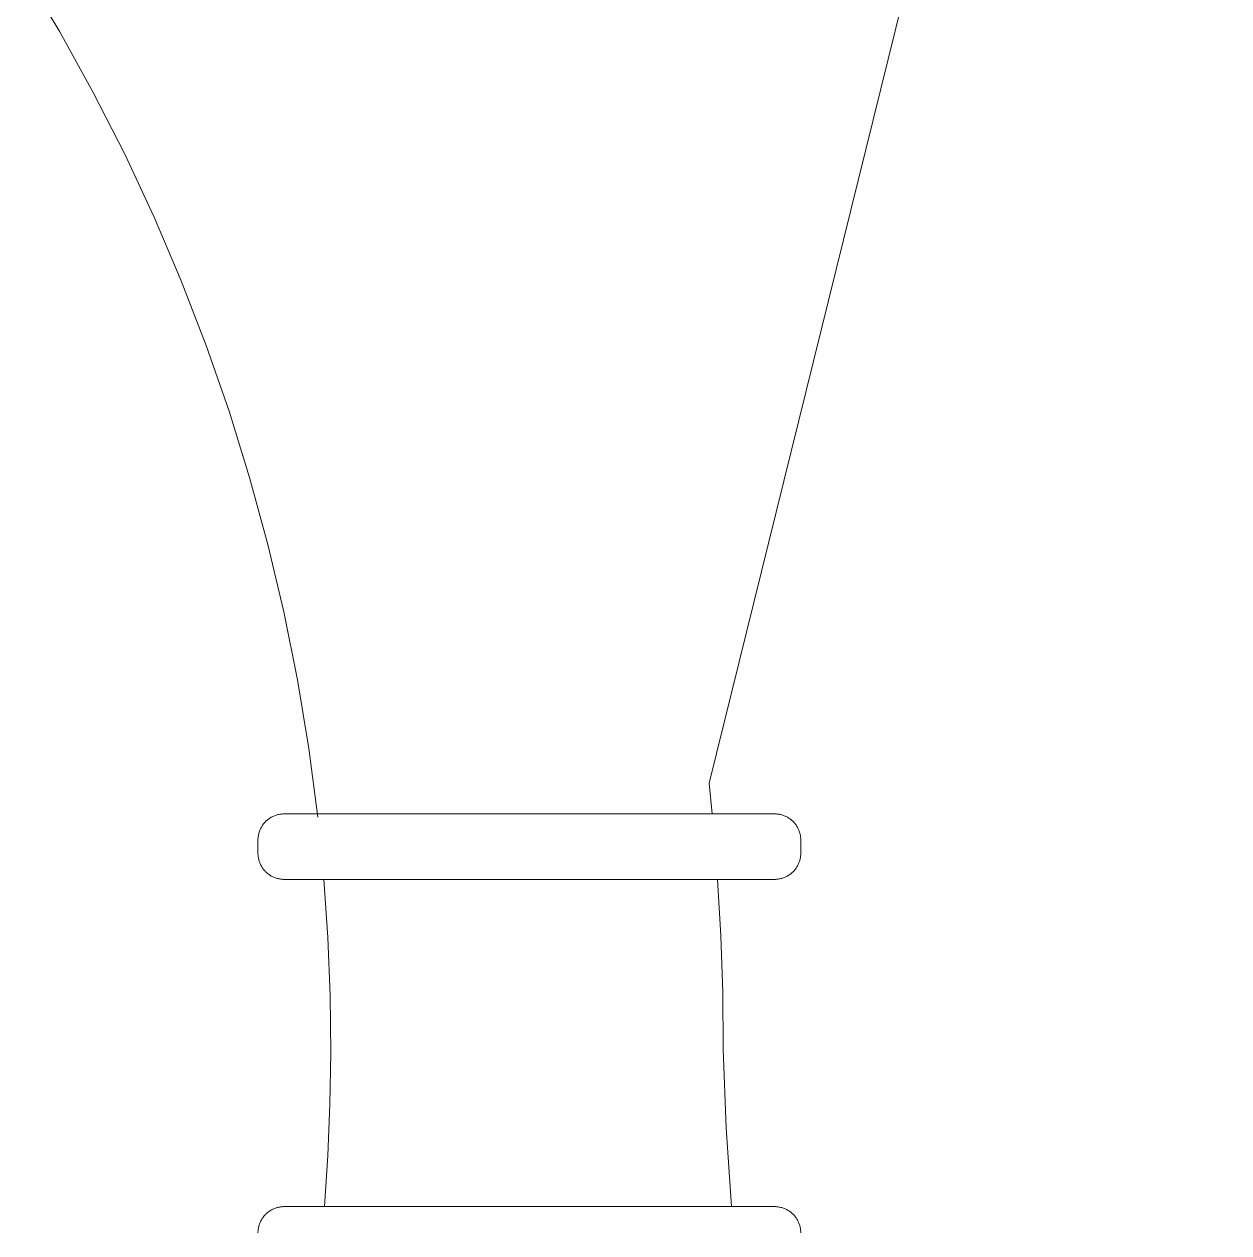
# Model space of a CAD drawing. Header units: inches. Extents: x -4 to 147, y -1 to 99.
# Drawn here: x 131.156 to 134.78, y 83.364 to 86.999 of the extents above; entities that cross this region are included whole.
import ezdxf

# ---------------------------------------------------------------- set-up
doc = ezdxf.new("R2010")
doc.units = ezdxf.units.IN
doc.layers.add('ZANO_R', color=7, linetype='Continuous', lineweight=0)

msp = doc.modelspace()

# ---------------------------------------------------------------- linework, layer by layer
at = {"layer": 'ZANO_R'}
for p, q in [((134.78043, 91.03645), (133.21664, 84.71598)), ((131.26341, 86.97644), (131.15629, 87.1555)), ((131.36437, 86.79383), (131.26341, 86.97644)), ((131.45904, 86.60788), (131.36437, 86.79383)), ((131.54731, 86.41881), (131.45904, 86.60788)), ((131.62909, 86.22685), (131.54731, 86.41881)), ((131.70427, 86.0322), (131.62909, 86.22685)), ((131.77277, 85.83511), (131.70427, 86.0322)), ((131.83451, 85.6358), (131.77277, 85.83511)), ((131.88942, 85.43449), (131.83451, 85.6358)), ((131.93744, 85.23144), (131.88942, 85.43449)), ((131.9785, 85.02686), (131.93744, 85.23144)), ((132.01257, 84.821), (131.9785, 85.02686)), ((132.03959, 84.6141), (132.01257, 84.821)), ((133.22608, 84.62394), (133.21664, 84.71599)), ((133.22608, 84.62394), (133.21664, 84.71598)), ((131.91462, 84.62025), (131.91719, 84.62102)), ((131.91719, 84.62102), (131.91979, 84.6217)), ((131.91979, 84.6217), (131.92242, 84.62229)), ((131.92242, 84.62229), (131.92506, 84.62279)), ((131.92506, 84.62279), (131.92771, 84.62321)), ((131.92771, 84.62321), (131.93038, 84.62353)), ((131.93038, 84.62353), (131.93306, 84.62376)), ((131.93306, 84.62376), (131.93575, 84.62389)), ((131.93575, 84.62389), (131.93844, 84.62394)), ((133.41398, 84.62394), (131.93844, 84.62394)), ((133.41667, 84.62389), (133.41398, 84.62394)), ((133.41936, 84.62376), (133.41667, 84.62389)), ((133.42204, 84.62353), (133.41936, 84.62376)), ((133.42471, 84.62321), (133.42204, 84.62353)), ((133.42736, 84.6228), (133.42471, 84.62321)), ((133.43001, 84.62229), (133.42736, 84.6228)), ((133.43263, 84.6217), (133.43001, 84.62229)), ((133.43523, 84.62102), (133.43263, 84.6217)), ((133.4378, 84.62025), (133.43523, 84.62102)), ((131.8698, 84.58379), (131.87116, 84.58611)), ((131.87116, 84.58611), (131.8726, 84.58838)), ((131.8726, 84.58838), (131.87411, 84.59061)), ((131.87411, 84.59061), (131.8757, 84.59278)), ((131.8757, 84.59278), (131.87736, 84.59489)), ((131.87736, 84.59489), (131.87909, 84.59695)), ((131.87909, 84.59695), (131.88089, 84.59894)), ((131.88089, 84.59894), (131.88276, 84.60088)), ((131.88276, 84.60088), (131.88469, 84.60275)), ((131.88469, 84.60275), (131.88669, 84.60455)), ((131.88669, 84.60455), (131.88874, 84.60628)), ((131.88874, 84.60628), (131.89086, 84.60794)), ((131.89086, 84.60794), (131.89303, 84.60953)), ((131.89303, 84.60953), (131.89525, 84.61104)), ((131.89525, 84.61104), (131.89752, 84.61248)), ((131.89752, 84.61248), (131.89985, 84.61383)), ((131.89985, 84.61383), (131.90221, 84.61511)), ((131.90221, 84.61511), (131.90462, 84.61631)), ((131.90462, 84.61631), (131.90707, 84.61742)), ((131.90707, 84.61742), (131.90955, 84.61845)), ((131.90955, 84.61845), (131.91207, 84.61939)), ((131.91207, 84.61939), (131.91462, 84.62025)), ((133.44035, 84.61939), (133.4378, 84.62025)), ((133.44287, 84.61845), (133.44035, 84.61939)), ((133.44536, 84.61742), (133.44287, 84.61845)), ((133.4478, 84.61631), (133.44536, 84.61742)), ((133.45021, 84.61511), (133.4478, 84.61631)), ((133.45258, 84.61383), (133.45021, 84.61511)), ((133.4549, 84.61248), (133.45258, 84.61383)), ((133.45717, 84.61104), (133.4549, 84.61248)), ((133.45939, 84.60953), (133.45717, 84.61104)), ((133.46156, 84.60794), (133.45939, 84.60953)), ((133.46368, 84.60628), (133.46156, 84.60794)), ((133.46573, 84.60455), (133.46368, 84.60628)), ((133.46773, 84.60275), (133.46573, 84.60455)), ((133.46966, 84.60088), (133.46773, 84.60275)), ((133.47153, 84.59894), (133.46966, 84.60088)), ((133.47333, 84.59695), (133.47153, 84.59894)), ((133.47506, 84.59489), (133.47333, 84.59695)), ((133.47673, 84.59278), (133.47506, 84.59489)), ((133.47831, 84.59061), (133.47673, 84.59278)), ((133.47983, 84.58839), (133.47831, 84.59061)), ((133.48126, 84.58611), (133.47983, 84.58839)), ((133.48262, 84.58379), (133.48126, 84.58611)), ((131.8597, 84.5452), (131.85974, 84.54789)), ((131.85974, 84.54789), (131.85988, 84.55057)), ((131.85988, 84.55057), (131.86011, 84.55325)), ((131.86011, 84.55325), (131.86043, 84.55592)), ((131.86043, 84.55592), (131.86084, 84.55858)), ((131.86084, 84.55858), (131.86134, 84.56122)), ((131.86134, 84.56122), (131.86194, 84.56384)), ((131.86194, 84.56384), (131.86262, 84.56644)), ((131.86262, 84.56644), (131.86339, 84.56902)), ((131.86339, 84.56902), (131.86424, 84.57157)), ((131.86424, 84.57157), (131.86519, 84.57409)), ((131.86519, 84.57409), (131.86622, 84.57657)), ((131.86622, 84.57657), (131.86733, 84.57902)), ((131.86733, 84.57902), (131.86852, 84.58143)), ((131.86852, 84.58143), (131.8698, 84.58379)), ((133.4839, 84.58143), (133.48262, 84.58379)), ((133.48509, 84.57902), (133.4839, 84.58143)), ((133.48621, 84.57657), (133.48509, 84.57902)), ((133.48724, 84.57409), (133.48621, 84.57657)), ((133.48818, 84.57157), (133.48724, 84.57409)), ((133.48904, 84.56902), (133.48818, 84.57157)), ((133.48981, 84.56644), (133.48904, 84.56902)), ((133.49049, 84.56384), (133.48981, 84.56644)), ((133.49108, 84.56122), (133.49049, 84.56384)), ((133.49158, 84.55858), (133.49108, 84.56122)), ((133.49199, 84.55592), (133.49158, 84.55858)), ((133.49231, 84.55325), (133.49199, 84.55592)), ((133.49254, 84.55057), (133.49231, 84.55325)), ((133.49268, 84.54789), (133.49254, 84.55057)), ((133.49273, 84.5452), (133.49268, 84.54789)), ((131.8597, 84.50583), (131.8597, 84.5452)), ((133.49272, 84.50583), (133.49272, 84.5452)), ((131.8597, 84.50583), (131.85974, 84.50314)), ((131.85974, 84.50314), (131.85988, 84.50046)), ((131.85988, 84.50046), (131.86011, 84.49778)), ((131.86011, 84.49778), (131.86043, 84.49511)), ((131.86043, 84.49511), (131.86084, 84.49245)), ((131.86084, 84.49245), (131.86134, 84.48981)), ((131.86134, 84.48981), (131.86194, 84.48719)), ((131.86194, 84.48719), (131.86262, 84.48459)), ((131.86262, 84.48459), (131.86339, 84.48201)), ((131.86339, 84.48201), (131.86424, 84.47946)), ((131.86424, 84.47946), (131.86519, 84.47694)), ((131.86519, 84.47694), (131.86622, 84.47446)), ((133.48724, 84.47694), (133.48621, 84.47446)), ((133.48818, 84.47946), (133.48724, 84.47694)), ((133.48904, 84.48201), (133.48818, 84.47946)), ((133.48981, 84.48459), (133.48904, 84.48201)), ((133.49049, 84.48719), (133.48981, 84.48459)), ((133.49108, 84.48981), (133.49049, 84.48719)), ((133.49158, 84.49245), (133.49108, 84.48981)), ((133.49199, 84.49511), (133.49158, 84.49245)), ((133.49231, 84.49778), (133.49199, 84.49511)), ((133.49254, 84.50046), (133.49231, 84.49778)), ((133.49268, 84.50314), (133.49254, 84.50046)), ((133.49273, 84.50583), (133.49268, 84.50314)), ((131.86622, 84.47446), (131.86733, 84.47201)), ((131.86733, 84.47201), (131.86852, 84.4696)), ((131.86852, 84.4696), (131.8698, 84.46724)), ((131.8698, 84.46724), (131.87116, 84.46492)), ((131.87116, 84.46492), (131.8726, 84.46264)), ((131.8726, 84.46264), (131.87411, 84.46042)), ((131.87411, 84.46042), (131.8757, 84.45825)), ((131.8757, 84.45825), (131.87736, 84.45614)), ((131.87736, 84.45614), (131.87909, 84.45408)), ((131.87909, 84.45408), (131.88089, 84.45209)), ((131.88089, 84.45209), (131.88276, 84.45015)), ((131.88276, 84.45015), (131.88469, 84.44828)), ((131.88469, 84.44828), (131.88669, 84.44648)), ((131.88669, 84.44648), (131.88874, 84.44475)), ((131.88874, 84.44475), (131.89086, 84.44309)), ((131.89086, 84.44309), (131.89303, 84.4415)), ((131.89303, 84.4415), (131.89525, 84.43999)), ((131.89525, 84.43999), (131.89752, 84.43855)), ((133.45717, 84.43999), (133.4549, 84.43855)), ((133.45939, 84.4415), (133.45717, 84.43999)), ((133.46156, 84.44309), (133.45939, 84.4415)), ((133.46368, 84.44475), (133.46156, 84.44309)), ((133.46573, 84.44648), (133.46368, 84.44475)), ((133.46773, 84.44828), (133.46573, 84.44648)), ((133.46966, 84.45015), (133.46773, 84.44828)), ((133.47153, 84.45209), (133.46966, 84.45015)), ((133.47333, 84.45408), (133.47153, 84.45209)), ((133.47506, 84.45614), (133.47333, 84.45408)), ((133.47673, 84.45825), (133.47506, 84.45614)), ((133.47831, 84.46042), (133.47673, 84.45825)), ((133.47983, 84.46264), (133.47831, 84.46042)), ((133.48126, 84.46492), (133.47983, 84.46264)), ((133.48262, 84.46724), (133.48126, 84.46492)), ((133.4839, 84.4696), (133.48262, 84.46724)), ((133.48509, 84.47201), (133.4839, 84.4696)), ((133.48621, 84.47446), (133.48509, 84.47201)), ((131.89752, 84.43855), (131.89985, 84.4372)), ((131.89985, 84.4372), (131.90221, 84.43592)), ((131.90221, 84.43592), (131.90462, 84.43472)), ((131.90462, 84.43472), (131.90707, 84.43361)), ((131.90707, 84.43361), (131.90955, 84.43258)), ((131.90955, 84.43258), (131.91207, 84.43164)), ((131.91207, 84.43164), (131.91462, 84.43078)), ((131.91462, 84.43078), (131.91719, 84.43001)), ((131.91719, 84.43001), (131.91979, 84.42933)), ((131.91979, 84.42933), (131.92242, 84.42874)), ((131.92242, 84.42874), (131.92506, 84.42823)), ((131.92506, 84.42823), (131.92771, 84.42782)), ((131.92771, 84.42782), (131.93038, 84.4275)), ((131.93038, 84.4275), (131.93306, 84.42727)), ((131.93306, 84.42727), (131.93575, 84.42714)), ((131.93575, 84.42714), (131.93844, 84.42709)), ((133.41398, 84.42709), (131.93844, 84.42709)), ((132.06975, 84.25239), (132.05788, 84.42709)), ((132.06975, 84.25239), (132.05788, 84.42709)), ((133.25205, 84.25713), (133.24233, 84.42709)), ((133.25205, 84.25713), (133.24233, 84.42709)), ((133.41667, 84.42714), (133.41398, 84.42709)), ((133.41936, 84.42727), (133.41667, 84.42714)), ((133.42204, 84.4275), (133.41936, 84.42727)), ((133.42471, 84.42782), (133.42204, 84.4275)), ((133.42736, 84.42824), (133.42471, 84.42782)), ((133.43001, 84.42874), (133.42736, 84.42824)), ((133.43263, 84.42933), (133.43001, 84.42874)), ((133.43523, 84.43001), (133.43263, 84.42933)), ((133.4378, 84.43078), (133.43523, 84.43001)), ((133.44035, 84.43164), (133.4378, 84.43078)), ((133.44287, 84.43258), (133.44035, 84.43164)), ((133.44536, 84.43361), (133.44287, 84.43258)), ((133.4478, 84.43472), (133.44536, 84.43361)), ((133.45021, 84.43592), (133.4478, 84.43472)), ((133.45258, 84.4372), (133.45021, 84.43592)), ((133.4549, 84.43855), (133.45258, 84.4372)), ((133.25781, 84.08699), (133.25205, 84.25713)), ((133.25781, 84.08699), (133.25205, 84.25713)), ((132.07661, 84.07742), (132.06975, 84.25239)), ((132.07661, 84.07742), (132.06975, 84.25239)), ((132.07661, 84.07742), (132.07847, 83.90567)), ((132.07661, 84.07742), (132.07847, 83.90567)), ((133.2596, 83.91676), (133.25781, 84.08699)), ((133.2596, 83.91676), (133.25781, 84.08699)), ((132.07603, 83.75125), (132.07847, 83.90567)), ((132.07603, 83.75125), (132.07847, 83.90567)), ((133.2596, 83.91676), (133.26824, 83.67962)), ((133.2596, 83.91676), (133.26824, 83.67962)), ((132.0697, 83.59694), (132.07603, 83.75125)), ((132.0697, 83.59694), (132.07603, 83.75125)), ((133.26824, 83.67962), (133.28384, 83.44284)), ((133.26824, 83.67962), (133.28384, 83.44284)), ((132.05947, 83.44284), (132.0697, 83.59694)), ((132.05947, 83.44284), (132.0697, 83.59694)), ((131.88276, 83.41978), (131.88469, 83.42165)), ((131.88469, 83.42165), (131.88669, 83.42345)), ((131.88669, 83.42345), (131.88874, 83.42518)), ((131.88874, 83.42518), (131.89086, 83.42684)), ((131.89086, 83.42684), (131.89303, 83.42843)), ((131.89303, 83.42843), (131.89525, 83.42994)), ((131.89525, 83.42994), (131.89752, 83.43138)), ((131.89752, 83.43138), (131.89985, 83.43273)), ((131.89985, 83.43273), (131.90221, 83.43401)), ((131.90221, 83.43401), (131.90462, 83.43521)), ((131.90462, 83.43521), (131.90707, 83.43632)), ((131.90707, 83.43632), (131.90955, 83.43735)), ((131.90955, 83.43735), (131.91207, 83.43829)), ((131.91207, 83.43829), (131.91462, 83.43915)), ((131.91462, 83.43915), (131.91719, 83.43992)), ((131.91719, 83.43992), (131.91979, 83.4406)), ((131.91979, 83.4406), (131.92242, 83.44119)), ((131.92242, 83.44119), (131.92506, 83.44169)), ((131.92506, 83.44169), (131.92771, 83.44211)), ((131.92771, 83.44211), (131.93038, 83.44243)), ((131.93038, 83.44243), (131.93306, 83.44266)), ((131.93306, 83.44266), (131.93575, 83.44279)), ((131.93575, 83.44279), (131.93844, 83.44284)), ((133.41398, 83.44284), (131.93844, 83.44284)), ((133.41667, 83.44279), (133.41398, 83.44284)), ((133.41936, 83.44266), (133.41667, 83.44279)), ((133.42204, 83.44243), (133.41936, 83.44266)), ((133.42471, 83.44211), (133.42204, 83.44243)), ((133.42736, 83.4417), (133.42471, 83.44211)), ((133.43001, 83.44119), (133.42736, 83.4417)), ((133.43263, 83.4406), (133.43001, 83.44119)), ((133.43523, 83.43992), (133.43263, 83.4406)), ((133.4378, 83.43915), (133.43523, 83.43992)), ((133.44035, 83.43829), (133.4378, 83.43915)), ((133.44287, 83.43735), (133.44035, 83.43829)), ((133.44536, 83.43632), (133.44287, 83.43735)), ((133.4478, 83.43521), (133.44536, 83.43632)), ((133.45021, 83.43401), (133.4478, 83.43521)), ((133.45258, 83.43273), (133.45021, 83.43401)), ((133.4549, 83.43138), (133.45258, 83.43273)), ((133.45717, 83.42994), (133.4549, 83.43138)), ((133.45939, 83.42843), (133.45717, 83.42994)), ((133.46156, 83.42684), (133.45939, 83.42843)), ((133.46368, 83.42518), (133.46156, 83.42684)), ((133.46573, 83.42345), (133.46368, 83.42518)), ((133.46773, 83.42165), (133.46573, 83.42345)), ((133.46966, 83.41978), (133.46773, 83.42165)), ((131.86194, 83.38274), (131.86262, 83.38534)), ((131.86262, 83.38534), (131.86339, 83.38792)), ((131.86339, 83.38792), (131.86424, 83.39047)), ((131.86424, 83.39047), (131.86519, 83.39299)), ((131.86519, 83.39299), (131.86622, 83.39547)), ((131.86622, 83.39547), (131.86733, 83.39792)), ((131.86733, 83.39792), (131.86852, 83.40033)), ((131.86852, 83.40033), (131.8698, 83.40269)), ((131.8698, 83.40269), (131.87116, 83.40501)), ((131.87116, 83.40501), (131.8726, 83.40728)), ((131.8726, 83.40728), (131.87411, 83.40951)), ((131.87411, 83.40951), (131.8757, 83.41168)), ((131.8757, 83.41168), (131.87736, 83.41379)), ((131.87736, 83.41379), (131.87909, 83.41585)), ((131.87909, 83.41585), (131.88089, 83.41784)), ((131.88089, 83.41784), (131.88276, 83.41978)), ((133.47153, 83.41784), (133.46966, 83.41978)), ((133.47333, 83.41585), (133.47153, 83.41784)), ((133.47506, 83.41379), (133.47333, 83.41585)), ((133.47673, 83.41168), (133.47506, 83.41379)), ((133.47831, 83.40951), (133.47673, 83.41168)), ((133.47983, 83.40729), (133.47831, 83.40951)), ((133.48126, 83.40501), (133.47983, 83.40729)), ((133.48262, 83.40269), (133.48126, 83.40501)), ((133.4839, 83.40033), (133.48262, 83.40269)), ((133.48509, 83.39792), (133.4839, 83.40033)), ((133.48621, 83.39547), (133.48509, 83.39792)), ((133.48724, 83.39299), (133.48621, 83.39547)), ((133.48818, 83.39047), (133.48724, 83.39299)), ((133.48904, 83.38792), (133.48818, 83.39047)), ((133.48981, 83.38534), (133.48904, 83.38792)), ((133.49049, 83.38274), (133.48981, 83.38534)), ((131.8597, 83.3641), (131.85974, 83.36679)), ((131.85974, 83.36679), (131.85988, 83.36947)), ((131.85988, 83.36947), (131.86011, 83.37215)), ((131.86011, 83.37215), (131.86043, 83.37482)), ((131.86043, 83.37482), (131.86084, 83.37748)), ((131.86084, 83.37748), (131.86134, 83.38012)), ((131.86134, 83.38012), (131.86194, 83.38274)), ((133.49108, 83.38012), (133.49049, 83.38274)), ((133.49158, 83.37748), (133.49108, 83.38012)), ((133.49199, 83.37482), (133.49158, 83.37748)), ((133.49231, 83.37215), (133.49199, 83.37482)), ((133.49254, 83.36947), (133.49231, 83.37215)), ((133.49268, 83.36679), (133.49254, 83.36947)), ((133.49273, 83.3641), (133.49268, 83.36679))]:
    msp.add_line(p, q, dxfattribs=at)

doc.saveas('drawing.dxf')
